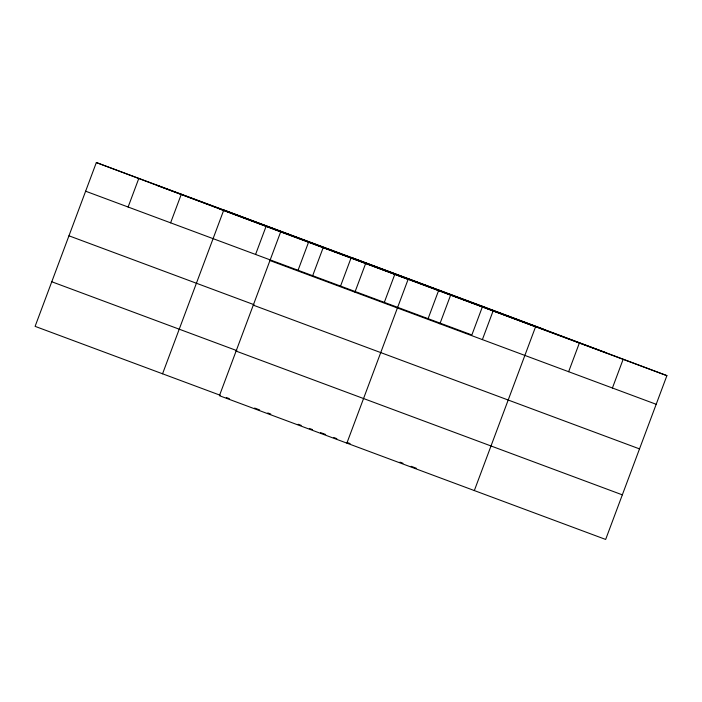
<?xml version="1.0" encoding="UTF-8"?>
<svg xmlns="http://www.w3.org/2000/svg" width="702" height="702" viewBox="0 0 702 702"><rect width="100%" height="100%" fill="white"/><g stroke="black" fill="none" stroke-linecap="round" stroke-linejoin="round"><path stroke-width="1.05" d="M96.341 162.557L280.66 231.897L219.419 395.7L605.659 539.443L666.9 375.64L482.581 306.3L96.341 162.557L35.1 326.36L220.217 395.252M128.115 207.02L138.829 178.369M170.604 222.832L181.318 194.182M162.557 373.789L223.798 209.995L408.125 279.335L346.876 443.137M255.572 254.457L266.286 225.807M298.06 270.27L308.775 241.62M312.434 276.36L323.148 247.709M340.549 286.083L351.254 257.432L535.582 326.772L474.333 490.566M354.922 292.172L365.637 263.522M384.319 302.369L395.033 273.719M428.097 318.664L438.803 290.014M439.9 323.797L450.605 295.147M482.581 306.3L471.867 334.951L85.626 191.207M482.379 339.61L493.094 310.96M568.638 371.709L579.352 343.059M612.416 388.004L623.13 359.354M157.169 185.442L543.401 329.185M219.84 209.012L606.072 352.764M280.66 231.897L666.9 375.64M269.954 260.547L656.186 404.291M68.954 235.802L254.071 304.703M253.273 305.151L639.513 448.894M51.772 281.756L236.89 350.649M236.1 351.097L622.332 494.849M226.29 397.507L229.326 398.639M254.615 408.055L259.67 409.933M267.76 412.943L270.796 414.075M298.157 424.262L301.211 425.394M309.354 428.431L312.408 429.563M320.56 432.599L325.649 434.485M333.792 437.522L336.846 438.653M347.025 442.444L350.079 443.585M399.956 462.144L403.009 463.285M411.153 466.312L416.251 468.208"/></g></svg>
